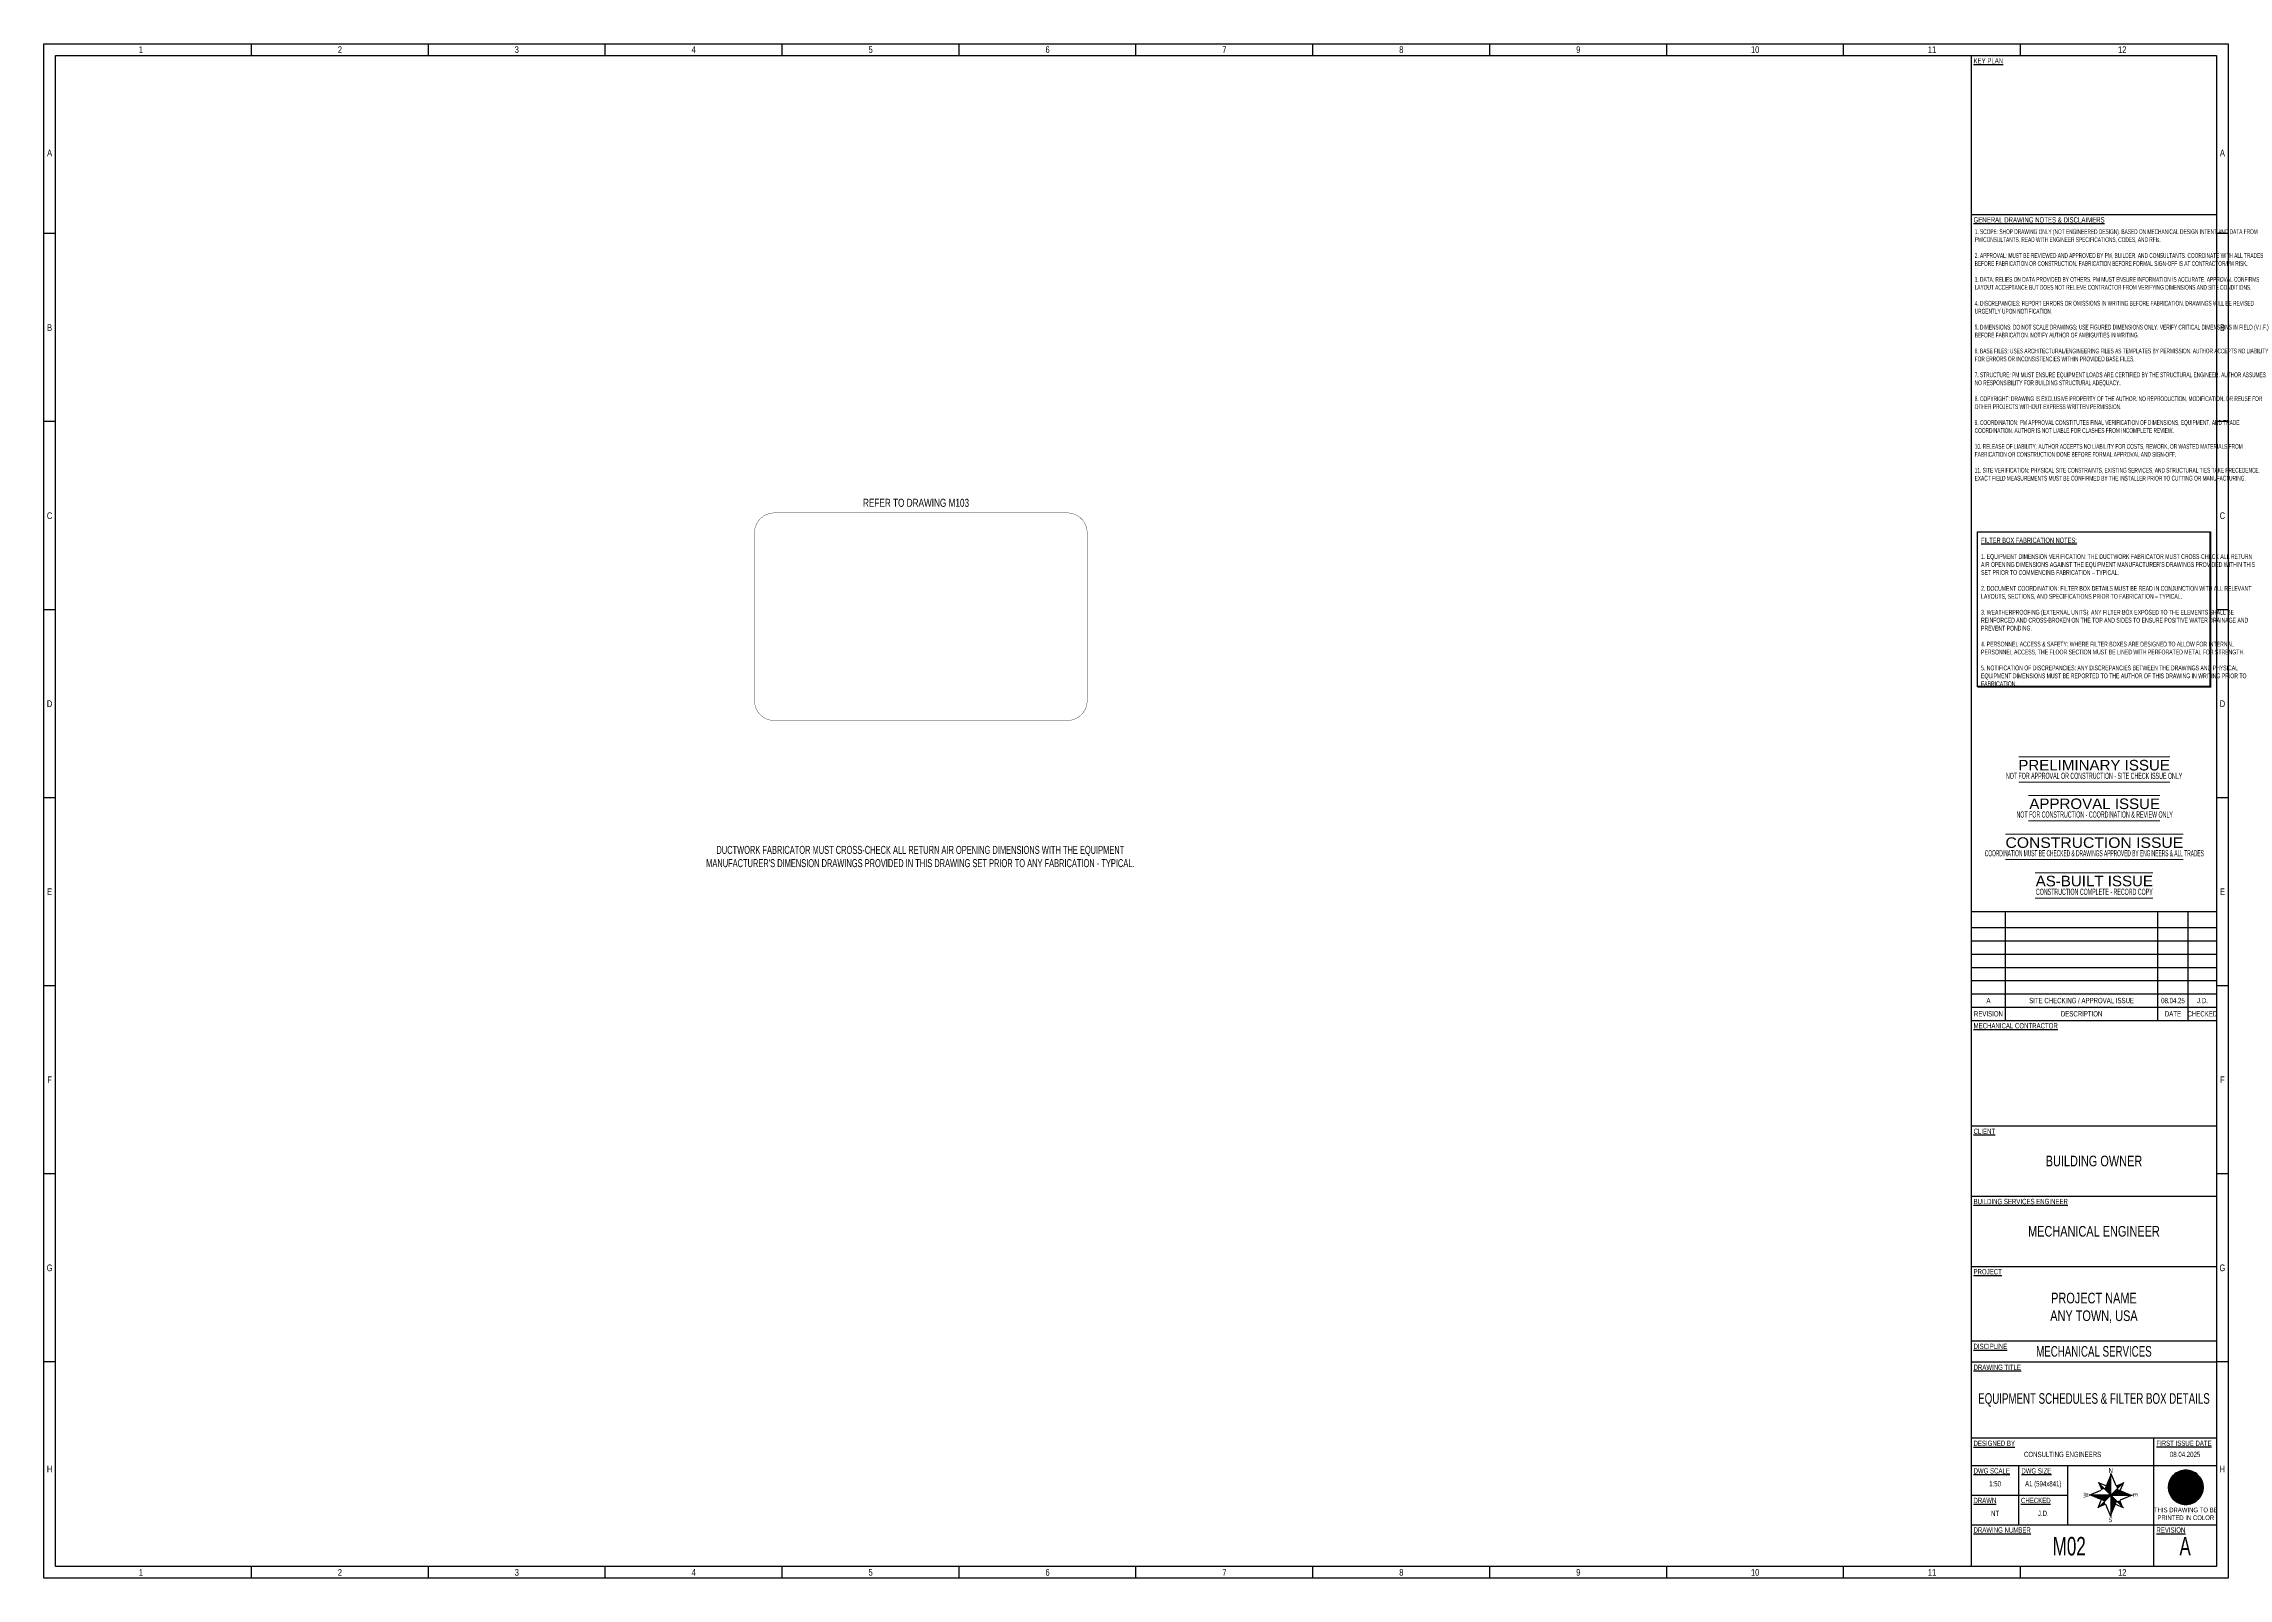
# Paper-space layout 'M03' of a CAD drawing. Header units: millimetres. Extents: x -5 to 819, y -5 to 574.
import ezdxf
from ezdxf.enums import TextEntityAlignment as Align

# ---------------------------------------------------------------- set-up
doc = ezdxf.new("R2010")
doc.units = ezdxf.units.MM
for name, color, linetype in [('-DrawingSheet1', 4, 'Continuous'), ('-DrawingSheet3', 8, 'Continuous'), ('-DrawingSheetText1', 1, 'Continuous'), ('-DrawingSheetText2', 4, 'Continuous'), ('-DrawingSheetText3', 8, 'Continuous'), ('-Nth Arrow1', 8, 'Continuous'), ('-Nth Arrow2', 254, 'Continuous'), ('-Nth Arrow3', 9, 'Continuous'), ('STAMP', 5, 'Continuous'), ('Xref-ElectCoord', 81, 'Continuous'), ('Xref-FireSprinklerCoord', 20, 'Continuous'), ('Xref-PlumbingCoord', 150, 'Continuous'), ('Xref-SmokeWall', 216, 'Continuous')]:
    doc.layers.add(name, color=color, linetype=linetype)
doc.styles.add('Arial Narrow', font='ARIALN.TTF', dxfattribs={"width": 0.9, "height": 200})
doc.styles.add('Arial Narrow_1', font='ARIALN.TTF', dxfattribs={"height": 250})
doc.styles.add('T70', font='ARIALN.TTF', dxfattribs={"width": 0.8})

# ---------------------------------------------------------------- blocks, each defined once
blk = doc.blocks.new('FRAMEA11')
at = {"layer": 'Xref-ElectCoord'}
blk.add_hatch(color=256, dxfattribs=at).paths.add_polyline_path([(1678.95, 31.48), (1683.55, 36.07), (1678.95, 40.67, 0.198912), (1677.05, 36.07, 0.198912)])
at = {"layer": 'Xref-FireSprinklerCoord'}
blk.add_hatch(color=256, dxfattribs=at).paths.add_polyline_path([(1690.05, 36.07, 0.198912), (1688.14, 40.67), (1683.55, 36.07), (1688.14, 31.48, 0.198912)])
at = {"layer": 'Xref-PlumbingCoord'}
blk.add_hatch(color=256, dxfattribs=at).paths.add_polyline_path([(1678.95, 40.67), (1683.55, 36.07), (1688.14, 40.67, 0.198912), (1683.55, 42.57, 0.198912)])
at = {"layer": 'Xref-SmokeWall'}
blk.add_hatch(color=256, dxfattribs=at).paths.add_polyline_path([(1688.14, 31.48), (1683.55, 36.07), (1678.95, 31.48, 0.198912), (1683.55, 29.57, 0.198912)])
at = {"layer": '-DrawingSheet1', "color": 9}
for p, q in [((1683.55, 36.07), (1678.95, 40.67)), ((1678.95, 40.67), (1683.55, 36.07)), ((1683.55, 36.07), (1678.95, 40.67)), ((1683.55, 36.07), (1678.95, 31.48)), ((1683.55, 36.07), (1678.95, 31.48)), ((1678.95, 31.48), (1683.55, 36.07)), ((1683.55, 36.07), (1688.14, 40.67)), ((1688.14, 40.67), (1683.55, 36.07)), ((1683.55, 36.07), (1688.14, 40.67)), ((1683.55, 36.07), (1688.14, 31.48)), ((1688.14, 31.48), (1683.55, 36.07)), ((1683.55, 36.07), (1688.14, 31.48))]:
    blk.add_line(p, q, dxfattribs=at)
at = {"layer": '-DrawingSheet1'}
blk.add_lwpolyline([(875.08, 1.73), (875.08, 580.73), (1699.59, 580.73), (1699.59, 1.73)], close=True, dxfattribs=at)
at = {"layer": '-DrawingSheet1', "color": 3}
blk.add_circle((1683.55, 36.07), 6.5, dxfattribs=at)
at = {"layer": '-DrawingSheet1', "color": 9}
for start, end in [(90, 135), (45, 90), (135, 180), (180, 225), (0, 45), (315, 0), (225, 270), (270, 315)]:
    blk.add_arc((1683.55, 36.07), 6.5, start, end, dxfattribs=at)
at = {"layer": '-DrawingSheet3'}
for p, q in [((953.49, 576.28), (953.49, 580.73)), ((1020.26, 576.28), (1020.26, 580.73)), ((1087.03, 576.28), (1087.03, 580.73)), ((1153.8, 576.28), (1153.8, 580.73)), ((1220.56, 576.28), (1220.56, 580.73)), ((1287.33, 576.28), (1287.33, 580.73)), ((1354.1, 576.28), (1354.1, 580.73)), ((1420.87, 576.28), (1420.87, 580.73)), ((1487.64, 576.28), (1487.64, 580.73)), ((1554.4, 576.28), (1554.4, 580.73)), ((1621.17, 576.28), (1621.17, 580.73)), ((879.53, 509.07), (875.08, 509.07)), ((1699.59, 509.07), (1695.14, 509.07)), ((879.53, 438.12), (875.08, 438.12)), ((1699.59, 438.12), (1695.14, 438.12)), ((879.53, 367.18), (875.08, 367.18)), ((1699.59, 367.18), (1695.14, 367.18)), ((879.53, 296.23), (875.08, 296.23)), ((1699.59, 296.23), (1695.14, 296.23)), ((1615.5, 212.21), (1615.5, 253.35)), ((1672.95, 212.21), (1672.95, 253.35)), ((1684.47, 212.21), (1684.47, 253.35)), ((1602.64, 247.26), (1695.14, 247.26)), ((1602.64, 242.24), (1695.14, 242.24)), ((1602.64, 237.21), (1695.14, 237.21)), ((1602.64, 232.21), (1695.14, 232.21)), ((879.53, 225.28), (875.08, 225.28)), ((1602.64, 227.21), (1695.14, 227.21)), ((1699.59, 225.28), (1695.14, 225.28)), ((1602.64, 222.21), (1695.14, 222.21)), ((879.53, 154.33), (875.08, 154.33)), ((1699.59, 154.33), (1695.14, 154.33)), ((879.53, 83.39), (875.08, 83.39)), ((1699.59, 83.39), (1695.14, 83.39)), ((953.49, 1.73), (953.49, 6.18)), ((1020.26, 1.73), (1020.26, 6.18)), ((1087.03, 1.73), (1087.03, 6.18)), ((1153.8, 1.73), (1153.8, 6.18)), ((1220.56, 1.73), (1220.56, 6.18)), ((1287.33, 1.73), (1287.33, 6.18)), ((1354.1, 1.73), (1354.1, 6.18)), ((1420.87, 1.73), (1420.87, 6.18)), ((1487.64, 1.73), (1487.64, 6.18)), ((1554.4, 1.73), (1554.4, 6.18)), ((1621.17, 1.73), (1621.17, 6.18))]:
    blk.add_line(p, q, dxfattribs=at)
blk.add_lwpolyline([(879.53, 6.18), (879.53, 576.28), (1695.14, 576.28), (1695.14, 6.18)], close=True, dxfattribs=at)
at = {"layer": '-DrawingSheetText1'}
for p, q in [((1602.63, 6.18), (1602.63, 576.28)), ((1602.64, 516.28), (1695.14, 516.28)), ((1602.64, 253.35), (1695.14, 253.35)), ((1602.64, 217.21), (1695.14, 217.21)), ((1602.64, 212.21), (1695.14, 212.21)), ((1602.64, 172.4), (1695.14, 172.4)), ((1602.64, 145.91), (1695.14, 145.91)), ((1602.63, 119.42), (1695.13, 119.42)), ((1602.63, 119.42), (1695.13, 119.42)), ((1602.63, 91.26), (1695.13, 91.26)), ((1602.63, 83.39), (1695.13, 83.39)), ((1602.63, 54.67), (1695.13, 54.67)), ((1671.45, 21.95), (1671.45, 54.67)), ((1602.63, 44.26), (1695.13, 44.26)), ((1620.49, 33.1), (1620.49, 44.26)), ((1639.01, 21.95), (1639.01, 44.26)), ((1602.63, 33.1), (1639.01, 33.1)), ((1620.49, 21.95), (1620.49, 33.1)), ((1602.63, 21.95), (1695.13, 21.95)), ((1671.45, 6.18), (1671.45, 21.95))]:
    blk.add_line(p, q, dxfattribs=at)
at = {"layer": '-Nth Arrow1'}
for p, q in [((1647.12, 33.1), (1651.64, 34.99)), ((1655.23, 33.1), (1647.12, 33.1)), ((1655.23, 33.1), (1650.45, 37.88)), ((1650.45, 37.88), (1653.34, 36.7)), ((1655.23, 33.1), (1650.45, 28.33)), ((1655.23, 41.22), (1657.12, 36.7)), ((1655.23, 33.1), (1655.23, 41.22)), ((1655.23, 33.1), (1660.01, 37.88)), ((1655.23, 33.1), (1663.34, 33.1)), ((1655.23, 33.1), (1660.01, 28.33)), ((1655.23, 33.1), (1655.23, 24.99)), ((1660.01, 37.88), (1658.82, 34.99)), ((1663.34, 33.1), (1658.82, 31.22)), ((1650.45, 28.33), (1651.64, 31.22)), ((1655.23, 24.99), (1653.34, 29.51)), ((1660.01, 28.33), (1657.12, 29.51))]:
    blk.add_line(p, q, dxfattribs=at)
at = {"layer": '-Nth Arrow2'}
for points in [[(1655.23, 33.1), (1647.12, 33.1), (1652.84, 30.72), (1647.12, 33.1)], [(1650.45, 37.88), (1652.84, 35.49), (1650.45, 37.88), (1651.64, 34.99)], [(1657.62, 35.49), (1663.34, 33.1), (1655.23, 33.1), (1663.34, 33.1)], [(1655.23, 33.1), (1655.23, 24.99), (1657.62, 30.72), (1655.23, 24.99)], [(1657.12, 36.7), (1660.01, 37.88), (1657.62, 35.49), (1660.01, 37.88)], [(1652.84, 30.72), (1650.45, 28.33), (1653.34, 29.51), (1650.45, 28.33)], [(1657.62, 30.72), (1660.01, 28.33), (1658.82, 31.22), (1660.01, 28.33)]]:
    blk.add_solid(points, dxfattribs=at)
at = {"layer": '-Nth Arrow3'}
blk.add_solid([(1655.23, 33.1), (1655.23, 41.22), (1652.84, 35.49), (1655.23, 41.22)], dxfattribs=at)
at = {"layer": 'STAMP', "color": 9, "const_width": 0.331}
for points in [[(1620.45, 311.67), (1677.56, 311.67)], [(1620.45, 302.09), (1677.56, 302.09)], [(1624.16, 297.09), (1673.85, 297.09)], [(1615.43, 282.51), (1682.58, 282.51)], [(1624.16, 287.51), (1673.85, 287.51)], [(1615.43, 272.93), (1682.58, 272.93)], [(1626.58, 267.93), (1671.2, 267.93)], [(1626.58, 258.35), (1671.2, 258.35)]]:
    blk.add_lwpolyline(points, dxfattribs=at)
at = {"layer": '-DrawingSheet1', "style": 'Arial Narrow', "width": 0.8}
blk.add_text('A', height=7, dxfattribs=at).set_placement((1683.29, 13.83), align=Align.MIDDLE_CENTER)
at = {"layer": '-DrawingSheet1', "char_height": 4, "attachment_point": 5, "style": 'Arial Narrow'}
for s, insert, width in [('BUILDING OWNER', (1648.89, 159.14), 118.1129), ('MECHANICAL ENGINEER', (1648.88, 132.62), 118.1129), ('PROJECT NAME\\PANY TOWN, USA', (1648.88, 103.75), 118.1129), ('\\W0.8;MECHANICAL SERVICES', (1648.88, 87.32), 87.8304)]:
    blk.add_mtext(s, dxfattribs=dict(at, insert=insert, width=width))
at = {"layer": '-DrawingSheet3', "style": 'Arial Narrow', "width": 0.9}
for p in [(911.78, 578.5), (911.78, 3.95)]:
    blk.add_text('1', height=2.5, dxfattribs=at).set_placement(p, align=Align.MIDDLE_CENTER)
for s, p in [('2', (986.88, 578.5)), ('3', (1053.64, 578.5)), ('4', (1120.41, 578.5)), ('5', (1187.18, 578.5)), ('6', (1253.95, 578.5)), ('7', (1320.72, 578.5)), ('8', (1387.48, 578.5)), ('9', (1454.25, 578.5)), ('10', (1521.02, 578.5)), ('11', (1587.79, 578.5)), ('12', (1659.56, 578.5)), ('A', (877.3, 539.54)), ('A', (1697.36, 539.54)), ('B', (877.3, 473.6)), ('B', (1697.36, 473.6)), ('C', (877.3, 402.65)), ('C', (1697.36, 402.65)), ('D', (877.3, 331.7)), ('D', (1697.36, 331.7)), ('E', (877.3, 260.75)), ('E', (1697.36, 260.75)), ('F', (877.3, 189.81)), ('F', (1697.36, 189.81)), ('G', (877.3, 118.86)), ('G', (1697.36, 118.86)), ('H', (877.3, 42.91)), ('H', (1697.36, 42.91)), ('2', (986.88, 3.95)), ('3', (1053.64, 3.95)), ('4', (1120.41, 3.95)), ('5', (1187.18, 3.95)), ('6', (1253.95, 3.95)), ('7', (1320.72, 3.95)), ('8', (1387.48, 3.95)), ('9', (1454.25, 3.95)), ('10', (1521.02, 3.95)), ('11', (1587.79, 3.95)), ('12', (1659.56, 3.95))]:
    blk.add_text(s, height=2.5, dxfattribs=at).set_placement(p, align=Align.MIDDLE)
at = {"layer": '-DrawingSheetText1', "style": 'Arial Narrow', "width": 0.8}
for s, p in [('A', (1609.07, 219.71)), ('SITE CHECKING / APPROVAL ISSUE', (1644.23, 219.71)), ('08.04.25', (1678.71, 219.71)), ('J.D.', (1689.8, 219.71)), ('CONSULTING ENGINEERS', (1637.04, 48.46)), ('08.04.2025', (1683.29, 48.46)), ('A1 (594x841)', (1629.75, 37.4)), ('NT', (1611.56, 26.2)), ('J.D.', (1629.75, 26.23))]:
    blk.add_text(s, height=2, dxfattribs=at).set_placement(p, align=Align.MIDDLE_CENTER)
at = {"layer": '-DrawingSheetText3', "style": 'Arial Narrow', "width": 0.8}
for s, p in [('%%UKEY PLAN', (1603.44, 573.26)), ('%%UGENERAL DRAWING NOTES & DISCLAIMERS', (1603.45, 513.27)), ('%%UMECHANICAL CONTRACTOR', (1603.45, 209.2)), ('%%UCLIENT', (1603.45, 169.38)), ('%%UBUILDING SERVICES ENGINEER', (1603.45, 142.89)), ('%%UPROJECT', (1603.44, 116.39)), ('%%UDISCIPLINE', (1603.44, 88.22)), ('%%UDRAWING TITLE', (1603.44, 80.34)), ('%%UDESIGNED BY', (1603.44, 51.66)), ('%%UFIRST ISSUE DATE', (1672.44, 51.67)), ('%%UDWG SCALE', (1603.44, 41.25)), ('%%UDWG SIZE', (1621.5, 41.25)), ('%%UDRAWN', (1603.4, 30.1)), ('%%UCHECKED', (1621.35, 30.1)), ('%%UDRAWING NUMBER', (1603.43, 18.95)), ('%%UREVISION', (1672.45, 18.95))]:
    blk.add_text(s, height=2, dxfattribs=at).set_placement(p)
for s, p in [('REVISION', (1609.07, 214.71)), ('DESCRIPTION', (1644.23, 214.71)), ('DATE', (1678.71, 214.71)), ('CHECKED', (1689.8, 214.71))]:
    blk.add_text(s, height=2, dxfattribs=at).set_placement(p, align=Align.MIDDLE_CENTER)
at = {"layer": '-DrawingSheetText3', "insert": (1603.88, 510.7), "char_height": 1.8, "width": 90.3146, "attachment_point": 1, "style": 'Arial Narrow'}
blk.add_mtext('\\fArial Narrow|b0|i0;\\W0.7;1. SCOPE: SHOP DRAWING ONLY (NOT ENGINEERED DESIGN). BASED ON MECHANICAL DESIGN INTENT AND DATA FROM PM/CONSULTANTS. READ WITH ENGINEER SPECIFICATIONS, CODES, AND RFIs.\\P\\P2. APPROVAL: MUST BE REVIEWED AND APPROVED BY PM, BUILDER, AND CONSULTANTS. COORDINATE WITH ALL TRADES BEFORE FABRICATION OR CONSTRUCTION. FABRICATION BEFORE FORMAL SIGN-OFF IS AT CONTRACTOR/PM RISK.\\P\\P3. DATA: RELIES ON DATA PROVIDED BY OTHERS. PM MUST ENSURE INFORMATION IS ACCURATE. APPROVAL CONFIRMS LAYOUT ACCEPTANCE BUT DOES NOT RELIEVE CONTRACTOR FROM VERIFYING DIMENSIONS AND SITE CONDITIONS.\\P\\P4. DISCREPANCIES: REPORT ERRORS OR OMISSIONS IN WRITING BEFORE FABRICATION. DRAWINGS WILL BE REVISED URGENTLY UPON NOTIFICATION.\\P\\P5. DIMENSIONS: DO NOT SCALE DRAWINGS; USE FIGURED DIMENSIONS ONLY. VERIFY CRITICAL DIMENSIONS IN FIELD (V.I.F.) BEFORE FABRICATION. NOTIFY AUTHOR OF AMBIGUITIES IN WRITING.\\P\\P6. BASE FILES: USES ARCHITECTURAL/ENGINEERING FILES AS TEMPLATES BY PERMISSION. AUTHOR ACCEPTS NO LIABILITY FOR ERRORS OR INCONSISTENCIES WITHIN PROVIDED BASE FILES.\\P\\P7. STRUCTURE: PM MUST ENSURE EQUIPMENT LOADS ARE CERTIFIED BY THE STRUCTURAL ENGINEER. AUTHOR ASSUMES NO RESPONSIBILITY FOR BUILDING STRUCTURAL ADEQUACY.\\P\\P8. COPYRIGHT: DRAWING IS EXCLUSIVE PROPERTY OF THE AUTHOR. NO REPRODUCTION, MODIFICATION, OR REUSE FOR OTHER PROJECTS WITHOUT EXPRESS WRITTEN PERMISSION.\\P\\P9. COORDINATION: PM APPROVAL CONSTITUTES FINAL VERIFICATION OF DIMENSIONS, EQUIPMENT, AND TRADE COORDINATION. AUTHOR IS NOT LIABLE FOR CLASHES FROM INCOMPLETE REVIEW.\\P\\P10. RELEASE OF LIABILITY: AUTHOR ACCEPTS NO LIABILITY FOR COSTS, REWORK, OR WASTED MATERIALS FROM FABRICATION OR CONSTRUCTION DONE BEFORE FORMAL APPROVAL AND SIGN-OFF.\\P\\P11. SITE VERIFICATION: PHYSICAL SITE CONSTRAINTS, EXISTING SERVICES, AND STRUCTURAL TIES TAKE PRECEDENCE. EXACT FIELD MEASUREMENTS MUST BE CONFIRMED BY THE INSTALLER PRIOR TO CUTTING OR MANUFACTURING.\\P', dxfattribs=at)
at = {"layer": '-DrawingSheetText3', "insert": (1683.55, 28.38), "char_height": 1.75, "attachment_point": 2, "style": 'Arial Narrow'}
blk.add_mtext_dynamic_manual_height_columns('THIS DRAWING TO BE PRINTED IN COLOR', width=24.7503, gutter_width=500, heights=[10.71], dxfattribs=at)
at = {"layer": '-Nth Arrow1', "style": 'Arial Narrow_1', "width": 0.8}
blk.add_text('N', height=2, dxfattribs=at).set_placement((1655.23, 42.4), align=Align.MIDDLE)
for s, rotation, p in [('W', 90, (1645.92, 33.1)), ('E', 270, (1664.54, 33.1)), ('S', 180, (1655.23, 23.79))]:
    blk.add_text(s, height=1.75, rotation=rotation, dxfattribs=at).set_placement(p, align=Align.MIDDLE)
at = {"layer": 'STAMP', "color": 10, "style": 'Arial Narrow', "width": 1.25}
blk.add_text('PRELIMINARY ISSUE', height=3.9739, dxfattribs=at).set_placement((1648.94, 306.53), align=Align.CENTER)
at = {"layer": 'STAMP', "color": 200, "style": 'Arial Narrow', "width": 1.25}
blk.add_text('APPROVAL ISSUE', height=3.9739, dxfattribs=at).set_placement((1649.16, 291.96), align=Align.CENTER)
at = {"layer": 'STAMP', "color": 82, "style": 'Arial Narrow', "width": 1.3}
blk.add_text('CONSTRUCTION ISSUE', height=3.9739, dxfattribs=at).set_placement((1649.03, 277.31), align=Align.CENTER)
at = {"layer": 'STAMP', "color": 9, "style": 'Arial Narrow', "width": 0.55}
blk.add_text('COORDINATION MUST BE CHECKED & DRAWINGS APPROVED BY ENGINEERS & ALL TRADES', height=2.3181, dxfattribs=at).set_placement((1649.03, 274.13), align=Align.CENTER)
at = {"layer": 'STAMP', "color": 160, "style": 'Arial Narrow', "width": 1.25}
blk.add_text('AS-BUILT ISSUE', height=3.9739, dxfattribs=at).set_placement((1649.03, 262.81), align=Align.CENTER)
at = {"layer": 'STAMP', "color": 9, "char_height": 2.3181, "attachment_point": 2, "style": 'Arial Narrow'}
for s, insert in [('\\fArial Narrow|b0|i0;\\W0.6;NOT FOR APPROVAL OR CONSTRUCTION - SITE CHECK ISSUE ONLY', (1648.94, 305.65)), ('\\fArial Narrow|b0|i0;\\W0.6;NOT FOR CONSTRUCTION - COORDINATION & REVIEW ONLY', (1649.16, 291.06)), ('\\fArial Narrow|b0|i0;\\W0.6;CONSTRUCTION COMPLETE - RECORD COPY', (1649.03, 261.9))]:
    blk.add_mtext_dynamic_manual_height_columns(s, width=77.2056, gutter_width=500, heights=[11.59], dxfattribs=dict(at, insert=insert))

psp = doc.layouts.new('M03')

# ---------------------------------------------------------------- linework, layer by layer
at = {"layer": '-DrawingSheetText2', "const_width": 0.125}
psp.add_lwpolyline([(270.39, 397.17), (380.94, 397.17, -0.414214), (388.44, 389.67), (388.44, 326.34, -0.414214), (380.94, 318.84), (270.39, 318.84, -0.414214), (262.89, 326.34), (262.89, 389.67, -0.414214)], format="xyb", close=True, dxfattribs=at)
at = {"layer": '-DrawingSheetText3', "color": 8, "const_width": 0.735}
psp.add_lwpolyline([(812.38, 390), (812.38, 331.61), (724.49, 331.61)], dxfattribs=at)
at = {"layer": '-DrawingSheetText3'}
psp.add_lwpolyline([(724.49, 390), (812.38, 390), (812.38, 331.61), (724.49, 331.61)], close=True, dxfattribs=at)

# ---------------------------------------------------------------- block references
at = {"layer": '-DrawingSheet1'}
psp.add_blockref('FRAMEA11', (-880.46, -6.52), dxfattribs=at)

# ---------------------------------------------------------------- texts
at = {"layer": '-DrawingSheetText1', "style": 'Arial Narrow', "width": 0.8}
psp.add_text('1:50', height=2, dxfattribs=at).set_placement((731.1, 30.89), align=Align.MIDDLE_CENTER)
at = {"layer": '-DrawingSheetText1', "color": 190, "style": 'Arial Narrow', "width": 0.8}
psp.add_text('M02', height=7, dxfattribs=at).set_placement((759.09, 7.31), align=Align.MIDDLE_CENTER)
at = {"layer": '-DrawingSheetText1', "color": 4, "insert": (768.43, 62.5), "char_height": 4, "width": 87.8304, "attachment_point": 5, "style": 'T70'}
psp.add_mtext('EQUIPMENT SCHEDULES & FILTER BOX DETAILS\\P', dxfattribs=at)
at = {"layer": '-DrawingSheetText2', "char_height": 3, "attachment_point": 5, "style": 'Arial Narrow'}
for s, insert, width in [('REFER TO DRAWING M103', (323.86, 400.97), 211.4005), ("\\W0.75;DUCTWORK FABRICATOR MUST CROSS-CHECK ALL RETURN AIR OPENING DIMENSIONS WITH THE EQUIPMENT MANUFACTURER'S DIMENSION DRAWINGS PROVIDED IN THIS DRAWING SET PRIOR TO ANY FABRICATION - TYPICAL.", (325.48, 267.51, 2.01), 162.4275)]:
    psp.add_mtext(s, dxfattribs=dict(at, insert=insert, width=width))
at = {"layer": '-DrawingSheetText3', "insert": (725.81, 387.85, -2.01), "char_height": 1.75, "width": 83.1109, "attachment_point": 1, "style": 'Arial Narrow_1'}
psp.add_mtext('{\\L{\\H1.1428571429x;\\W0.75;FILTER BOX FABRICATION NOTES:}\\W0.75;\\P}{\\W0.75;\\P\\H1.0285714286x;1. EQUIPMENT DIMENSION VERIFICATION: THE DUCTWORK FABRICATOR MUST CROSS-CHECK ALL RETURN AIR OPENING DIMENSIONS AGAINST THE EQUIPMENT MANUFACTURER’S DRAWINGS PROVIDED WITHIN THIS SET PRIOR TO COMMENCING FABRICATION – TYPICAL.\\P\\P2. DOCUMENT COORDINATION: FILTER BOX DETAILS MUST BE READ IN CONJUNCTION WITH ALL RELEVANT LAYOUTS, SECTIONS, AND SPECIFICATIONS PRIOR TO FABRICATION – TYPICAL.\\P\\P3. WEATHERPROOFING (EXTERNAL UNITS): ANY FILTER BOX EXPOSED TO THE ELEMENTS SHALL BE REINFORCED AND CROSS-BROKEN ON THE TOP AND SIDES TO ENSURE POSITIVE WATER DRAINAGE AND PREVENT PONDING.\\P\\P4. PERSONNEL ACCESS & SAFETY: WHERE FILTER BOXES ARE DESIGNED TO ALLOW FOR INTERNAL PERSONNEL ACCESS, THE FLOOR SECTION MUST BE LINED WITH PERFORATED METAL FOR STRENGTH.\\P\\P5. NOTIFICATION OF DISCREPANCIES: ANY DISCREPANCIES BETWEEN THE DRAWINGS AND PHYSICAL EQUIPMENT DIMENSIONS MUST BE REPORTED TO THE AUTHOR OF THIS DRAWING IN WRITING PRIOR TO FABRICATION.}{\\H1.0285714286x;\\P}\\W0.75;\\P\\P', dxfattribs=at)

doc.saveas('drawing.dxf')
